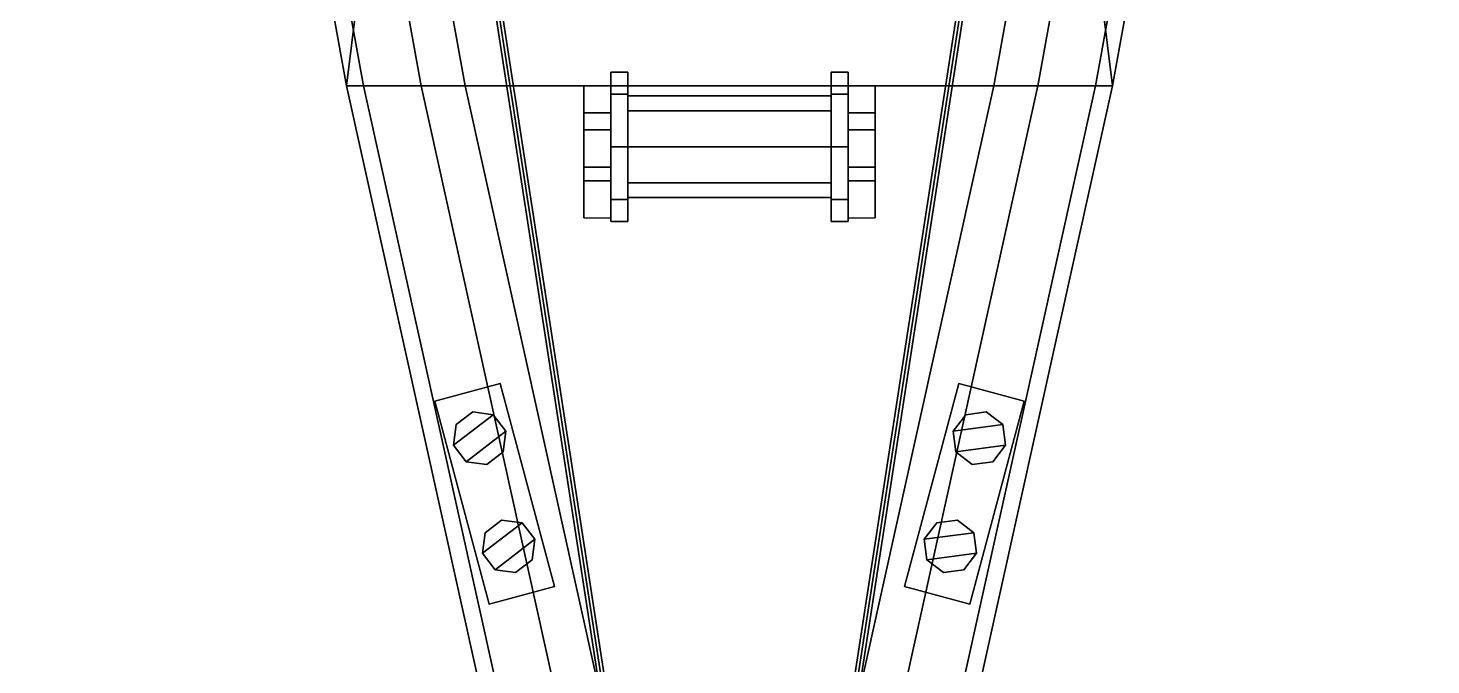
# Model space of a CAD drawing. Header units: millimetres. Extents: x -3 to 3, y -23.4 to 39.1.
# Drawn here: x -2.07 to 2.07, y -20.088 to -18.21 of the extents above; entities that cross this region are included whole.
import ezdxf

# ---------------------------------------------------------------- set-up
doc = ezdxf.new("R2010")
doc.units = ezdxf.units.MM
doc.layers.add('base_43', color=7, linetype='Continuous')
doc.layers.add('underwater', color=1, linetype='Continuous')

msp = doc.modelspace()

# ---------------------------------------------------------------- linework, layer by layer
for points in [[(-1.54, -16.12), (-1.13, -18.38), (-1.13, -18.38, 1.25), (-1.54, -16.12, 1.21)], [(-1.54, -16.12, 1.21), (-1.13, -18.38, 1.25), (-1.13, -18.38, 1.25), (-0.85, -16.12, 1.21)], [(-0.85, -16.12, 1.21), (-1.13, -18.38, 1.25), (1.13, -18.38, 1.25), (0.85, -16.12, 1.21)], [(0.85, -16.12, 1.21), (1.13, -18.38, 1.25), (1.13, -18.38, 1.25), (1.54, -16.12, 1.21)], [(1.54, -16.12, 1.21), (1.13, -18.38, 1.25), (1.13, -18.38), (1.54, -16.12)], [(-0.3, -18.4044, 1.9056), (-0.3, -18.34, 1.75), (-0.35, -18.34, 1.75), (-0.35, -18.4044, 1.9056)], [(-0.3, -18.34, 1.75), (-0.3, -18.4044, 1.5944), (-0.35, -18.4044, 1.5944), (-0.35, -18.34, 1.75)], [(-0.35, -18.4044, 1.5944), (-0.35, -18.56, 1.97), (-0.35, -18.4044, 1.9056), (-0.35, -18.34, 1.75)], [(-0.3, -18.4044, 1.5944), (-0.3, -18.34, 1.75), (-0.3, -18.4044, 1.9056), (-0.3, -18.56, 1.53)], [(0.3, -18.4044, 1.5944), (0.3, -18.56, 1.97), (0.3, -18.4044, 1.9056), (0.3, -18.34, 1.75)], [(0.35, -18.34, 1.75), (0.35, -18.4044, 1.5944), (0.3, -18.4044, 1.5944), (0.3, -18.34, 1.75)], [(0.35, -18.4044, 1.9056), (0.35, -18.34, 1.75), (0.3, -18.34, 1.75), (0.3, -18.4044, 1.9056)], [(0.35, -18.4044, 1.5944), (0.35, -18.34, 1.75), (0.35, -18.4044, 1.9056), (0.35, -18.56, 1.53)], [(-1.13, -18.38), (-0.74, -20.14), (-0.74, -20.14, 1.27), (-1.13, -18.38, 1.25)], [(-1.13, -18.38, 1.25), (-0.74, -20.14, 1.27), (0.74, -20.14, 1.27), (1.13, -18.38, 1.25)], [(-0.35, -18.46, 1.75), (-0.35, -18.38, 1.25), (-0.43, -18.38, 1.25), (-0.43, -18.46, 1.75)], [(-0.43, -18.38, 1.25), (-0.43, -18.77, 1.25), (-0.43, -18.66, 1.75), (-0.43, -18.46, 1.75)], [(-0.35, -18.66, 1.75), (-0.35, -18.77, 1.25), (-0.35, -18.38, 1.25), (-0.35, -18.46, 1.75)], [(0.35, -18.38, 1.25), (0.35, -18.77, 1.25), (0.35, -18.66, 1.75), (0.35, -18.46, 1.75)], [(0.43, -18.46, 1.75), (0.43, -18.38, 1.25), (0.35, -18.38, 1.25), (0.35, -18.46, 1.75)], [(0.43, -18.66, 1.75), (0.43, -18.77, 1.25), (0.43, -18.38, 1.25), (0.43, -18.46, 1.75)], [(1.13, -18.38, 1.25), (0.74, -20.14, 1.27), (0.74, -20.14), (1.13, -18.38)], [(-0.3, -18.56, 1.97), (-0.3, -18.4044, 1.9056), (-0.35, -18.4044, 1.9056), (-0.35, -18.56, 1.97)], [(-0.3, -18.4044, 1.5944), (-0.3, -18.56, 1.53), (-0.35, -18.56, 1.53), (-0.35, -18.4044, 1.5944)], [(-0.35, -18.56, 1.53), (-0.35, -18.7156, 1.9056), (-0.35, -18.56, 1.97), (-0.35, -18.4044, 1.5944)], [(-0.3, -18.56, 1.53), (-0.3, -18.4044, 1.9056), (-0.3, -18.56, 1.97), (-0.3, -18.7156, 1.5944)], [(0.3, -18.4539, 1.8561), (0.3, -18.41, 1.75), (-0.3, -18.41, 1.75), (-0.3, -18.4539, 1.8561)], [(0.3, -18.41, 1.75), (0.3, -18.4539, 1.6439), (-0.3, -18.4539, 1.6439), (-0.3, -18.41, 1.75)], [(0.3, -18.56, 1.53), (0.3, -18.7156, 1.9056), (0.3, -18.56, 1.97), (0.3, -18.4044, 1.5944)], [(0.35, -18.56, 1.97), (0.35, -18.4044, 1.9056), (0.3, -18.4044, 1.9056), (0.3, -18.56, 1.97)], [(0.35, -18.4044, 1.5944), (0.35, -18.56, 1.53), (0.3, -18.56, 1.53), (0.3, -18.4044, 1.5944)], [(0.35, -18.56, 1.53), (0.35, -18.4044, 1.9056), (0.35, -18.56, 1.97), (0.35, -18.7156, 1.5944)], [(-0.43, -18.46, 1.75), (-0.43, -18.51, 1.82), (-0.35, -18.51, 1.82), (-0.35, -18.46, 1.75)], [(-0.43, -18.62, 1.82), (-0.43, -18.51, 1.82), (-0.43, -18.46, 1.75), (-0.43, -18.66, 1.75)], [(-0.35, -18.46, 1.75), (-0.35, -18.51, 1.82), (-0.35, -18.62, 1.82), (-0.35, -18.66, 1.75)], [(0.3, -18.56, 1.9), (0.3, -18.4539, 1.8561), (-0.3, -18.4539, 1.8561), (-0.3, -18.56, 1.9)], [(0.3, -18.4539, 1.6439), (0.3, -18.56, 1.6), (-0.3, -18.56, 1.6), (-0.3, -18.4539, 1.6439)], [(0.35, -18.62, 1.82), (0.35, -18.51, 1.82), (0.35, -18.46, 1.75), (0.35, -18.66, 1.75)], [(0.35, -18.46, 1.75), (0.35, -18.51, 1.82), (0.43, -18.51, 1.82), (0.43, -18.46, 1.75)], [(0.43, -18.46, 1.75), (0.43, -18.51, 1.82), (0.43, -18.62, 1.82), (0.43, -18.66, 1.75)], [(-0.35, -18.62, 1.82), (-0.35, -18.51, 1.82), (-0.43, -18.51, 1.82), (-0.43, -18.62, 1.82)], [(0.43, -18.62, 1.82), (0.43, -18.51, 1.82), (0.35, -18.51, 1.82), (0.35, -18.62, 1.82)], [(-0.3, -18.7156, 1.9056), (-0.3, -18.56, 1.97), (-0.35, -18.56, 1.97), (-0.35, -18.7156, 1.9056)], [(-0.3, -18.56, 1.53), (-0.3, -18.7156, 1.5944), (-0.35, -18.7156, 1.5944), (-0.35, -18.56, 1.53)], [(-0.35, -18.7156, 1.5944), (-0.35, -18.78, 1.75), (-0.35, -18.7156, 1.9056), (-0.35, -18.56, 1.53)], [(0.3, -18.6661, 1.8561), (0.3, -18.56, 1.9), (-0.3, -18.56, 1.9), (-0.3, -18.6661, 1.8561)], [(0.3, -18.56, 1.6), (0.3, -18.6661, 1.6439), (-0.3, -18.6661, 1.6439), (-0.3, -18.56, 1.6)], [(-0.3, -18.7156, 1.5944), (-0.3, -18.56, 1.97), (-0.3, -18.7156, 1.9056), (-0.3, -18.78, 1.75)], [(0.35, -18.7156, 1.9056), (0.35, -18.56, 1.97), (0.3, -18.56, 1.97), (0.3, -18.7156, 1.9056)], [(0.3, -18.7156, 1.5944), (0.3, -18.78, 1.75), (0.3, -18.7156, 1.9056), (0.3, -18.56, 1.53)], [(0.35, -18.56, 1.53), (0.35, -18.7156, 1.5944), (0.3, -18.7156, 1.5944), (0.3, -18.56, 1.53)], [(0.35, -18.7156, 1.5944), (0.35, -18.56, 1.97), (0.35, -18.7156, 1.9056), (0.35, -18.78, 1.75)], [(-0.35, -18.66, 1.75), (-0.35, -18.62, 1.82), (-0.43, -18.62, 1.82), (-0.43, -18.66, 1.75)], [(0.43, -18.66, 1.75), (0.43, -18.62, 1.82), (0.35, -18.62, 1.82), (0.35, -18.66, 1.75)], [(-0.43, -18.66, 1.75), (-0.43, -18.77, 1.25), (-0.35, -18.77, 1.25), (-0.35, -18.66, 1.75)], [(0.3, -18.71, 1.75), (0.3, -18.6661, 1.8561), (-0.3, -18.6661, 1.8561), (-0.3, -18.71, 1.75)], [(0.3, -18.6661, 1.6439), (0.3, -18.71, 1.75), (-0.3, -18.71, 1.75), (-0.3, -18.6661, 1.6439)], [(0.35, -18.66, 1.75), (0.35, -18.77, 1.25), (0.43, -18.77, 1.25), (0.43, -18.66, 1.75)], [(-0.3, -18.78, 1.75), (-0.3, -18.7156, 1.9056), (-0.35, -18.7156, 1.9056), (-0.35, -18.78, 1.75)], [(-0.3, -18.7156, 1.5944), (-0.3, -18.78, 1.75), (-0.35, -18.78, 1.75), (-0.35, -18.7156, 1.5944)], [(0.35, -18.7156, 1.5944), (0.35, -18.78, 1.75), (0.3, -18.78, 1.75), (0.3, -18.7156, 1.5944)], [(0.35, -18.78, 1.75), (0.35, -18.7156, 1.9056), (0.3, -18.7156, 1.9056), (0.3, -18.78, 1.75)], [(-0.87, -19.31, 1.39), (-0.7095, -19.9089, 1.39), (-0.5163, -19.8571, 1.39), (-0.6768, -19.2582, 1.39)], [(-0.6768, -19.2582, 1.39), (-0.6768, -19.2582, 1.26), (-0.87, -19.31, 1.26), (-0.87, -19.31, 1.39)], [(-0.5163, -19.8571, 1.39), (-0.5163, -19.8571, 1.26), (-0.6768, -19.2582, 1.26), (-0.6768, -19.2582, 1.39)], [(0.6768, -19.2582, 1.26), (0.5163, -19.8571, 1.26), (0.5163, -19.8571, 1.39), (0.6768, -19.2582, 1.39)], [(0.6768, -19.2582, 1.39), (0.5163, -19.8571, 1.39), (0.7095, -19.9089, 1.39), (0.87, -19.31, 1.39)], [(0.87, -19.31, 1.39), (0.87, -19.31, 1.26), (0.6768, -19.2582, 1.26), (0.6768, -19.2582, 1.39)], [(-0.87, -19.31, 1.26), (-0.7095, -19.9089, 1.26), (-0.7095, -19.9089, 1.39), (-0.87, -19.31, 1.39)], [(0.7095, -19.9089, 1.39), (0.7095, -19.9089, 1.26), (0.87, -19.31, 1.26), (0.87, -19.31, 1.39)], [(-0.7579, -19.3421, 1.58), (-0.8065, -19.3793, 1.58), (-0.8144, -19.4401, 1.58), (-0.6972, -19.3501, 1.58)], [(-0.6972, -19.3501, 1.58), (-0.8144, -19.4401, 1.58), (-0.7772, -19.4886, 1.58), (-0.6599, -19.3986, 1.58)], [(-0.7579, -19.3421, 1.39), (-0.8065, -19.3793, 1.39), (-0.8065, -19.3793, 1.58), (-0.7579, -19.3421, 1.58)], [(-0.6972, -19.3501, 1.39), (-0.7579, -19.3421, 1.39), (-0.7579, -19.3421, 1.58), (-0.6972, -19.3501, 1.58)], [(-0.6599, -19.3986, 1.39), (-0.6972, -19.3501, 1.39), (-0.6972, -19.3501, 1.58), (-0.6599, -19.3986, 1.58)], [(0.7579, -19.3421, 1.58), (0.6972, -19.3501, 1.58), (0.6599, -19.3986, 1.58), (0.8065, -19.3793, 1.58)], [(0.6972, -19.3501, 1.39), (0.6599, -19.3986, 1.39), (0.6599, -19.3986, 1.58), (0.6972, -19.3501, 1.58)], [(0.7579, -19.3421, 1.39), (0.6972, -19.3501, 1.39), (0.6972, -19.3501, 1.58), (0.7579, -19.3421, 1.58)], [(0.8065, -19.3793, 1.39), (0.7579, -19.3421, 1.39), (0.7579, -19.3421, 1.58), (0.8065, -19.3793, 1.58)], [(-0.8065, -19.3793, 1.39), (-0.8144, -19.4401, 1.39), (-0.8144, -19.4401, 1.58), (-0.8065, -19.3793, 1.58)], [(-0.6599, -19.3986, 1.58), (-0.7772, -19.4886, 1.58), (-0.7165, -19.4966, 1.58), (-0.6679, -19.4593, 1.58)], [(-0.6679, -19.4593, 1.39), (-0.6599, -19.3986, 1.39), (-0.6599, -19.3986, 1.58), (-0.6679, -19.4593, 1.58)], [(0.8065, -19.3793, 1.58), (0.6599, -19.3986, 1.58), (0.6679, -19.4593, 1.58), (0.8144, -19.4401, 1.58)], [(0.6599, -19.3986, 1.39), (0.6679, -19.4593, 1.39), (0.6679, -19.4593, 1.58), (0.6599, -19.3986, 1.58)], [(0.8144, -19.4401, 1.39), (0.8065, -19.3793, 1.39), (0.8065, -19.3793, 1.58), (0.8144, -19.4401, 1.58)], [(-0.8144, -19.4401, 1.39), (-0.7772, -19.4886, 1.39), (-0.7772, -19.4886, 1.58), (-0.8144, -19.4401, 1.58)], [(0.8144, -19.4401, 1.58), (0.6679, -19.4593, 1.58), (0.7165, -19.4966, 1.58), (0.7772, -19.4886, 1.58)], [(0.7772, -19.4886, 1.39), (0.8144, -19.4401, 1.39), (0.8144, -19.4401, 1.58), (0.7772, -19.4886, 1.58)], [(-0.7772, -19.4886, 1.39), (-0.7165, -19.4966, 1.39), (-0.7165, -19.4966, 1.58), (-0.7772, -19.4886, 1.58)], [(-0.7165, -19.4966, 1.39), (-0.6679, -19.4593, 1.39), (-0.6679, -19.4593, 1.58), (-0.7165, -19.4966, 1.58)], [(0.6679, -19.4593, 1.39), (0.7165, -19.4966, 1.39), (0.7165, -19.4966, 1.58), (0.6679, -19.4593, 1.58)], [(0.7165, -19.4966, 1.39), (0.7772, -19.4886, 1.39), (0.7772, -19.4886, 1.58), (0.7165, -19.4966, 1.58)], [(-0.6725, -19.6608, 1.58), (-0.721, -19.6981, 1.58), (-0.729, -19.7588, 1.58), (-0.6118, -19.6688, 1.58)], [(-0.6725, -19.6608, 1.39), (-0.721, -19.6981, 1.39), (-0.721, -19.6981, 1.58), (-0.6725, -19.6608, 1.58)], [(-0.6118, -19.6688, 1.39), (-0.6725, -19.6608, 1.39), (-0.6725, -19.6608, 1.58), (-0.6118, -19.6688, 1.58)], [(0.6725, -19.6608, 1.58), (0.6118, -19.6688, 1.58), (0.5745, -19.7174, 1.58), (0.721, -19.6981, 1.58)], [(0.6725, -19.6608, 1.39), (0.6118, -19.6688, 1.39), (0.6118, -19.6688, 1.58), (0.6725, -19.6608, 1.58)], [(0.721, -19.6981, 1.39), (0.6725, -19.6608, 1.39), (0.6725, -19.6608, 1.58), (0.721, -19.6981, 1.58)], [(-0.6118, -19.6688, 1.58), (-0.729, -19.7588, 1.58), (-0.6918, -19.8074, 1.58), (-0.5745, -19.7174, 1.58)], [(-0.721, -19.6981, 1.39), (-0.729, -19.7588, 1.39), (-0.729, -19.7588, 1.58), (-0.721, -19.6981, 1.58)], [(-0.5745, -19.7174, 1.39), (-0.6118, -19.6688, 1.39), (-0.6118, -19.6688, 1.58), (-0.5745, -19.7174, 1.58)], [(0.6118, -19.6688, 1.39), (0.5745, -19.7174, 1.39), (0.5745, -19.7174, 1.58), (0.6118, -19.6688, 1.58)], [(0.721, -19.6981, 1.58), (0.5745, -19.7174, 1.58), (0.5825, -19.7781, 1.58), (0.729, -19.7588, 1.58)], [(0.729, -19.7588, 1.39), (0.721, -19.6981, 1.39), (0.721, -19.6981, 1.58), (0.729, -19.7588, 1.58)], [(-0.5745, -19.7174, 1.58), (-0.6918, -19.8074, 1.58), (-0.6311, -19.8154, 1.58), (-0.5825, -19.7781, 1.58)], [(-0.5825, -19.7781, 1.39), (-0.5745, -19.7174, 1.39), (-0.5745, -19.7174, 1.58), (-0.5825, -19.7781, 1.58)], [(0.5745, -19.7174, 1.39), (0.5825, -19.7781, 1.39), (0.5825, -19.7781, 1.58), (0.5745, -19.7174, 1.58)], [(-0.729, -19.7588, 1.39), (-0.6918, -19.8074, 1.39), (-0.6918, -19.8074, 1.58), (-0.729, -19.7588, 1.58)], [(-0.6311, -19.8154, 1.39), (-0.5825, -19.7781, 1.39), (-0.5825, -19.7781, 1.58), (-0.6311, -19.8154, 1.58)], [(0.729, -19.7588, 1.58), (0.5825, -19.7781, 1.58), (0.6311, -19.8154, 1.58), (0.6918, -19.8074, 1.58)], [(0.5825, -19.7781, 1.39), (0.6311, -19.8154, 1.39), (0.6311, -19.8154, 1.58), (0.5825, -19.7781, 1.58)], [(0.6918, -19.8074, 1.39), (0.729, -19.7588, 1.39), (0.729, -19.7588, 1.58), (0.6918, -19.8074, 1.58)], [(-0.6918, -19.8074, 1.39), (-0.6311, -19.8154, 1.39), (-0.6311, -19.8154, 1.58), (-0.6918, -19.8074, 1.58)], [(0.6311, -19.8154, 1.39), (0.6918, -19.8074, 1.39), (0.6918, -19.8074, 1.58), (0.6311, -19.8154, 1.58)], [(-0.7095, -19.9089, 1.39), (-0.7095, -19.9089, 1.26), (-0.5163, -19.8571, 1.26), (-0.5163, -19.8571, 1.39)], [(0.5163, -19.8571, 1.39), (0.5163, -19.8571, 1.26), (0.7095, -19.9089, 1.26), (0.7095, -19.9089, 1.39)]]:
    msp.add_3dface(points)
at = {"layer": 'base_43'}
for points in [[(-0.01, -22.58, 4.27), (0, -22.58, 4.28), (-2.06, -9.22, 5.71), (-2.07, -9.22, 5.7)], [(0, -22.58, 4.26), (-0.01, -22.58, 4.27), (-2.07, -9.22, 5.7), (-2.06, -9.22, 5.69)], [(0, -22.58, 4.28), (0.01, -22.58, 4.27), (-2.05, -9.22, 5.7), (-2.06, -9.22, 5.71)], [(0.01, -22.58, 4.27), (0, -22.58, 4.26), (-2.06, -9.22, 5.69), (-2.05, -9.22, 5.7)], [(-0.01, -22.58, 4.27), (0, -22.58, 4.28), (2.06, -9.22, 5.71), (2.05, -9.22, 5.7)], [(0, -22.58, 4.26), (-0.01, -22.58, 4.27), (2.05, -9.22, 5.7), (2.06, -9.22, 5.69)], [(0, -22.58, 4.28), (0.01, -22.58, 4.27), (2.07, -9.22, 5.7), (2.06, -9.22, 5.71)], [(0.01, -22.58, 4.27), (0, -22.58, 4.26), (2.06, -9.22, 5.69), (2.07, -9.22, 5.7)], [(-1.54, -16.12), (-1.13, -18.38), (-1.13, -18.38, 1.25), (-1.54, -16.12, 1.21)], [(-1.54, -16.12, 1.21), (-1.13, -18.38, 1.25), (-1.13, -18.38, 1.25), (-0.85, -16.12, 1.21)], [(-0.85, -16.12, 1.21), (-1.13, -18.38, 1.25), (1.13, -18.38, 1.25), (0.85, -16.12, 1.21)], [(0.85, -16.12, 1.21), (1.13, -18.38, 1.25), (1.13, -18.38, 1.25), (1.54, -16.12, 1.21)], [(1.54, -16.12, 1.21), (1.13, -18.38, 1.25), (1.13, -18.38), (1.54, -16.12)], [(-0.35, -18.4044, 1.5944), (-0.35, -18.56, 1.97), (-0.35, -18.4044, 1.9056), (-0.35, -18.34, 1.75)], [(-0.3, -18.34, 1.75), (-0.3, -18.4044, 1.5944), (-0.35, -18.4044, 1.5944), (-0.35, -18.34, 1.75)], [(-0.3, -18.4044, 1.9056), (-0.3, -18.34, 1.75), (-0.35, -18.34, 1.75), (-0.35, -18.4044, 1.9056)], [(-0.3, -18.4044, 1.5944), (-0.3, -18.34, 1.75), (-0.3, -18.4044, 1.9056), (-0.3, -18.56, 1.53)], [(0.3, -18.4044, 1.5944), (0.3, -18.56, 1.97), (0.3, -18.4044, 1.9056), (0.3, -18.34, 1.75)], [(0.35, -18.4044, 1.9056), (0.35, -18.34, 1.75), (0.3, -18.34, 1.75), (0.3, -18.4044, 1.9056)], [(0.35, -18.34, 1.75), (0.35, -18.4044, 1.5944), (0.3, -18.4044, 1.5944), (0.3, -18.34, 1.75)], [(0.35, -18.4044, 1.5944), (0.35, -18.34, 1.75), (0.35, -18.4044, 1.9056), (0.35, -18.56, 1.53)], [(-1.13, -18.38), (-0.74, -20.14), (-0.74, -20.14, 1.27), (-1.13, -18.38, 1.25)], [(-1.13, -18.38, 1.25), (-0.74, -20.14, 1.27), (0.74, -20.14, 1.27), (1.13, -18.38, 1.25)], [(-0.43, -18.38, 1.25), (-0.43, -18.77, 1.25), (-0.43, -18.66, 1.75), (-0.43, -18.46, 1.75)], [(-0.35, -18.46, 1.75), (-0.35, -18.38, 1.25), (-0.43, -18.38, 1.25), (-0.43, -18.46, 1.75)], [(-0.35, -18.66, 1.75), (-0.35, -18.77, 1.25), (-0.35, -18.38, 1.25), (-0.35, -18.46, 1.75)], [(0.43, -18.46, 1.75), (0.43, -18.38, 1.25), (0.35, -18.38, 1.25), (0.35, -18.46, 1.75)], [(0.35, -18.38, 1.25), (0.35, -18.77, 1.25), (0.35, -18.66, 1.75), (0.35, -18.46, 1.75)], [(0.43, -18.66, 1.75), (0.43, -18.77, 1.25), (0.43, -18.38, 1.25), (0.43, -18.46, 1.75)], [(1.13, -18.38, 1.25), (0.74, -20.14, 1.27), (0.74, -20.14), (1.13, -18.38)], [(-0.35, -18.56, 1.53), (-0.35, -18.7156, 1.9056), (-0.35, -18.56, 1.97), (-0.35, -18.4044, 1.5944)], [(-0.3, -18.56, 1.97), (-0.3, -18.4044, 1.9056), (-0.35, -18.4044, 1.9056), (-0.35, -18.56, 1.97)], [(-0.3, -18.4044, 1.5944), (-0.3, -18.56, 1.53), (-0.35, -18.56, 1.53), (-0.35, -18.4044, 1.5944)], [(-0.3, -18.56, 1.53), (-0.3, -18.4044, 1.9056), (-0.3, -18.56, 1.97), (-0.3, -18.7156, 1.5944)], [(0.3, -18.41, 1.75), (0.3, -18.4539, 1.6439), (-0.3, -18.4539, 1.6439), (-0.3, -18.41, 1.75)], [(0.3, -18.4539, 1.8561), (0.3, -18.41, 1.75), (-0.3, -18.41, 1.75), (-0.3, -18.4539, 1.8561)], [(0.35, -18.56, 1.97), (0.35, -18.4044, 1.9056), (0.3, -18.4044, 1.9056), (0.3, -18.56, 1.97)], [(0.3, -18.56, 1.53), (0.3, -18.7156, 1.9056), (0.3, -18.56, 1.97), (0.3, -18.4044, 1.5944)], [(0.35, -18.4044, 1.5944), (0.35, -18.56, 1.53), (0.3, -18.56, 1.53), (0.3, -18.4044, 1.5944)], [(0.35, -18.56, 1.53), (0.35, -18.4044, 1.9056), (0.35, -18.56, 1.97), (0.35, -18.7156, 1.5944)], [(-0.43, -18.62, 1.82), (-0.43, -18.51, 1.82), (-0.43, -18.46, 1.75), (-0.43, -18.66, 1.75)], [(-0.43, -18.46, 1.75), (-0.43, -18.51, 1.82), (-0.35, -18.51, 1.82), (-0.35, -18.46, 1.75)], [(-0.35, -18.46, 1.75), (-0.35, -18.51, 1.82), (-0.35, -18.62, 1.82), (-0.35, -18.66, 1.75)], [(0.3, -18.4539, 1.6439), (0.3, -18.56, 1.6), (-0.3, -18.56, 1.6), (-0.3, -18.4539, 1.6439)], [(0.3, -18.56, 1.9), (0.3, -18.4539, 1.8561), (-0.3, -18.4539, 1.8561), (-0.3, -18.56, 1.9)], [(0.35, -18.46, 1.75), (0.35, -18.51, 1.82), (0.43, -18.51, 1.82), (0.43, -18.46, 1.75)], [(0.35, -18.62, 1.82), (0.35, -18.51, 1.82), (0.35, -18.46, 1.75), (0.35, -18.66, 1.75)], [(0.43, -18.46, 1.75), (0.43, -18.51, 1.82), (0.43, -18.62, 1.82), (0.43, -18.66, 1.75)], [(-0.35, -18.62, 1.82), (-0.35, -18.51, 1.82), (-0.43, -18.51, 1.82), (-0.43, -18.62, 1.82)], [(0.43, -18.62, 1.82), (0.43, -18.51, 1.82), (0.35, -18.51, 1.82), (0.35, -18.62, 1.82)], [(-0.3, -18.7156, 1.9056), (-0.3, -18.56, 1.97), (-0.35, -18.56, 1.97), (-0.35, -18.7156, 1.9056)], [(-0.35, -18.7156, 1.5944), (-0.35, -18.78, 1.75), (-0.35, -18.7156, 1.9056), (-0.35, -18.56, 1.53)], [(-0.3, -18.56, 1.53), (-0.3, -18.7156, 1.5944), (-0.35, -18.7156, 1.5944), (-0.35, -18.56, 1.53)], [(-0.3, -18.7156, 1.5944), (-0.3, -18.56, 1.97), (-0.3, -18.7156, 1.9056), (-0.3, -18.78, 1.75)], [(0.3, -18.56, 1.6), (0.3, -18.6661, 1.6439), (-0.3, -18.6661, 1.6439), (-0.3, -18.56, 1.6)], [(0.3, -18.6661, 1.8561), (0.3, -18.56, 1.9), (-0.3, -18.56, 1.9), (-0.3, -18.6661, 1.8561)], [(0.35, -18.7156, 1.9056), (0.35, -18.56, 1.97), (0.3, -18.56, 1.97), (0.3, -18.7156, 1.9056)], [(0.35, -18.56, 1.53), (0.35, -18.7156, 1.5944), (0.3, -18.7156, 1.5944), (0.3, -18.56, 1.53)], [(0.3, -18.7156, 1.5944), (0.3, -18.78, 1.75), (0.3, -18.7156, 1.9056), (0.3, -18.56, 1.53)], [(0.35, -18.7156, 1.5944), (0.35, -18.56, 1.97), (0.35, -18.7156, 1.9056), (0.35, -18.78, 1.75)], [(-0.35, -18.66, 1.75), (-0.35, -18.62, 1.82), (-0.43, -18.62, 1.82), (-0.43, -18.66, 1.75)], [(0.43, -18.66, 1.75), (0.43, -18.62, 1.82), (0.35, -18.62, 1.82), (0.35, -18.66, 1.75)], [(-0.43, -18.66, 1.75), (-0.43, -18.77, 1.25), (-0.35, -18.77, 1.25), (-0.35, -18.66, 1.75)], [(0.3, -18.6661, 1.6439), (0.3, -18.71, 1.75), (-0.3, -18.71, 1.75), (-0.3, -18.6661, 1.6439)], [(0.3, -18.71, 1.75), (0.3, -18.6661, 1.8561), (-0.3, -18.6661, 1.8561), (-0.3, -18.71, 1.75)], [(0.35, -18.66, 1.75), (0.35, -18.77, 1.25), (0.43, -18.77, 1.25), (0.43, -18.66, 1.75)], [(-0.3, -18.7156, 1.5944), (-0.3, -18.78, 1.75), (-0.35, -18.78, 1.75), (-0.35, -18.7156, 1.5944)], [(-0.3, -18.78, 1.75), (-0.3, -18.7156, 1.9056), (-0.35, -18.7156, 1.9056), (-0.35, -18.78, 1.75)], [(0.35, -18.78, 1.75), (0.35, -18.7156, 1.9056), (0.3, -18.7156, 1.9056), (0.3, -18.78, 1.75)], [(0.35, -18.7156, 1.5944), (0.35, -18.78, 1.75), (0.3, -18.78, 1.75), (0.3, -18.7156, 1.5944)], [(-0.6768, -19.2582, 1.39), (-0.6768, -19.2582, 1.26), (-0.87, -19.31, 1.26), (-0.87, -19.31, 1.39)], [(-0.87, -19.31, 1.39), (-0.7095, -19.9089, 1.39), (-0.5163, -19.8571, 1.39), (-0.6768, -19.2582, 1.39)], [(-0.5163, -19.8571, 1.39), (-0.5163, -19.8571, 1.26), (-0.6768, -19.2582, 1.26), (-0.6768, -19.2582, 1.39)], [(0.6768, -19.2582, 1.39), (0.5163, -19.8571, 1.39), (0.7095, -19.9089, 1.39), (0.87, -19.31, 1.39)], [(0.6768, -19.2582, 1.26), (0.5163, -19.8571, 1.26), (0.5163, -19.8571, 1.39), (0.6768, -19.2582, 1.39)], [(0.87, -19.31, 1.39), (0.87, -19.31, 1.26), (0.6768, -19.2582, 1.26), (0.6768, -19.2582, 1.39)], [(-0.87, -19.31, 1.26), (-0.7095, -19.9089, 1.26), (-0.7095, -19.9089, 1.39), (-0.87, -19.31, 1.39)], [(0.7095, -19.9089, 1.39), (0.7095, -19.9089, 1.26), (0.87, -19.31, 1.26), (0.87, -19.31, 1.39)], [(-0.7579, -19.3421, 1.58), (-0.8065, -19.3793, 1.58), (-0.8144, -19.4401, 1.58), (-0.6972, -19.3501, 1.58)], [(-0.6972, -19.3501, 1.58), (-0.8144, -19.4401, 1.58), (-0.7772, -19.4886, 1.58), (-0.6599, -19.3986, 1.58)], [(-0.7579, -19.3421, 1.39), (-0.8065, -19.3793, 1.39), (-0.8065, -19.3793, 1.58), (-0.7579, -19.3421, 1.58)], [(-0.6972, -19.3501, 1.39), (-0.7579, -19.3421, 1.39), (-0.7579, -19.3421, 1.58), (-0.6972, -19.3501, 1.58)], [(-0.6599, -19.3986, 1.39), (-0.6972, -19.3501, 1.39), (-0.6972, -19.3501, 1.58), (-0.6599, -19.3986, 1.58)], [(0.7579, -19.3421, 1.58), (0.6972, -19.3501, 1.58), (0.6599, -19.3986, 1.58), (0.8065, -19.3793, 1.58)], [(0.6972, -19.3501, 1.39), (0.6599, -19.3986, 1.39), (0.6599, -19.3986, 1.58), (0.6972, -19.3501, 1.58)], [(0.7579, -19.3421, 1.39), (0.6972, -19.3501, 1.39), (0.6972, -19.3501, 1.58), (0.7579, -19.3421, 1.58)], [(0.8065, -19.3793, 1.39), (0.7579, -19.3421, 1.39), (0.7579, -19.3421, 1.58), (0.8065, -19.3793, 1.58)], [(-0.8065, -19.3793, 1.39), (-0.8144, -19.4401, 1.39), (-0.8144, -19.4401, 1.58), (-0.8065, -19.3793, 1.58)], [(-0.6599, -19.3986, 1.58), (-0.7772, -19.4886, 1.58), (-0.7165, -19.4966, 1.58), (-0.6679, -19.4593, 1.58)], [(-0.6679, -19.4593, 1.39), (-0.6599, -19.3986, 1.39), (-0.6599, -19.3986, 1.58), (-0.6679, -19.4593, 1.58)], [(0.8065, -19.3793, 1.58), (0.6599, -19.3986, 1.58), (0.6679, -19.4593, 1.58), (0.8144, -19.4401, 1.58)], [(0.6599, -19.3986, 1.39), (0.6679, -19.4593, 1.39), (0.6679, -19.4593, 1.58), (0.6599, -19.3986, 1.58)], [(0.8144, -19.4401, 1.39), (0.8065, -19.3793, 1.39), (0.8065, -19.3793, 1.58), (0.8144, -19.4401, 1.58)], [(-0.8144, -19.4401, 1.39), (-0.7772, -19.4886, 1.39), (-0.7772, -19.4886, 1.58), (-0.8144, -19.4401, 1.58)], [(0.8144, -19.4401, 1.58), (0.6679, -19.4593, 1.58), (0.7165, -19.4966, 1.58), (0.7772, -19.4886, 1.58)], [(0.7772, -19.4886, 1.39), (0.8144, -19.4401, 1.39), (0.8144, -19.4401, 1.58), (0.7772, -19.4886, 1.58)], [(-0.7772, -19.4886, 1.39), (-0.7165, -19.4966, 1.39), (-0.7165, -19.4966, 1.58), (-0.7772, -19.4886, 1.58)], [(-0.7165, -19.4966, 1.39), (-0.6679, -19.4593, 1.39), (-0.6679, -19.4593, 1.58), (-0.7165, -19.4966, 1.58)], [(0.6679, -19.4593, 1.39), (0.7165, -19.4966, 1.39), (0.7165, -19.4966, 1.58), (0.6679, -19.4593, 1.58)], [(0.7165, -19.4966, 1.39), (0.7772, -19.4886, 1.39), (0.7772, -19.4886, 1.58), (0.7165, -19.4966, 1.58)], [(-0.6725, -19.6608, 1.58), (-0.721, -19.6981, 1.58), (-0.729, -19.7588, 1.58), (-0.6118, -19.6688, 1.58)], [(-0.6725, -19.6608, 1.39), (-0.721, -19.6981, 1.39), (-0.721, -19.6981, 1.58), (-0.6725, -19.6608, 1.58)], [(-0.6118, -19.6688, 1.39), (-0.6725, -19.6608, 1.39), (-0.6725, -19.6608, 1.58), (-0.6118, -19.6688, 1.58)], [(0.6725, -19.6608, 1.58), (0.6118, -19.6688, 1.58), (0.5745, -19.7174, 1.58), (0.721, -19.6981, 1.58)], [(0.6725, -19.6608, 1.39), (0.6118, -19.6688, 1.39), (0.6118, -19.6688, 1.58), (0.6725, -19.6608, 1.58)], [(0.721, -19.6981, 1.39), (0.6725, -19.6608, 1.39), (0.6725, -19.6608, 1.58), (0.721, -19.6981, 1.58)], [(-0.6118, -19.6688, 1.58), (-0.729, -19.7588, 1.58), (-0.6918, -19.8074, 1.58), (-0.5745, -19.7174, 1.58)], [(-0.721, -19.6981, 1.39), (-0.729, -19.7588, 1.39), (-0.729, -19.7588, 1.58), (-0.721, -19.6981, 1.58)], [(-0.5745, -19.7174, 1.39), (-0.6118, -19.6688, 1.39), (-0.6118, -19.6688, 1.58), (-0.5745, -19.7174, 1.58)], [(0.6118, -19.6688, 1.39), (0.5745, -19.7174, 1.39), (0.5745, -19.7174, 1.58), (0.6118, -19.6688, 1.58)], [(0.721, -19.6981, 1.58), (0.5745, -19.7174, 1.58), (0.5825, -19.7781, 1.58), (0.729, -19.7588, 1.58)], [(0.729, -19.7588, 1.39), (0.721, -19.6981, 1.39), (0.721, -19.6981, 1.58), (0.729, -19.7588, 1.58)], [(-0.5745, -19.7174, 1.58), (-0.6918, -19.8074, 1.58), (-0.6311, -19.8154, 1.58), (-0.5825, -19.7781, 1.58)], [(-0.5825, -19.7781, 1.39), (-0.5745, -19.7174, 1.39), (-0.5745, -19.7174, 1.58), (-0.5825, -19.7781, 1.58)], [(0.5745, -19.7174, 1.39), (0.5825, -19.7781, 1.39), (0.5825, -19.7781, 1.58), (0.5745, -19.7174, 1.58)], [(-0.729, -19.7588, 1.39), (-0.6918, -19.8074, 1.39), (-0.6918, -19.8074, 1.58), (-0.729, -19.7588, 1.58)], [(-0.6311, -19.8154, 1.39), (-0.5825, -19.7781, 1.39), (-0.5825, -19.7781, 1.58), (-0.6311, -19.8154, 1.58)], [(0.729, -19.7588, 1.58), (0.5825, -19.7781, 1.58), (0.6311, -19.8154, 1.58), (0.6918, -19.8074, 1.58)], [(0.5825, -19.7781, 1.39), (0.6311, -19.8154, 1.39), (0.6311, -19.8154, 1.58), (0.5825, -19.7781, 1.58)], [(0.6918, -19.8074, 1.39), (0.729, -19.7588, 1.39), (0.729, -19.7588, 1.58), (0.6918, -19.8074, 1.58)], [(-0.6918, -19.8074, 1.39), (-0.6311, -19.8154, 1.39), (-0.6311, -19.8154, 1.58), (-0.6918, -19.8074, 1.58)], [(0.6311, -19.8154, 1.39), (0.6918, -19.8074, 1.39), (0.6918, -19.8074, 1.58), (0.6311, -19.8154, 1.58)], [(-0.7095, -19.9089, 1.39), (-0.7095, -19.9089, 1.26), (-0.5163, -19.8571, 1.26), (-0.5163, -19.8571, 1.39)], [(0.5163, -19.8571, 1.39), (0.5163, -19.8571, 1.26), (0.7095, -19.9089, 1.26), (0.7095, -19.9089, 1.39)]]:
    msp.add_3dface(points, dxfattribs=at)
at = {"layer": 'underwater'}
for points in [[(-1.54, -16.12), (-1.54, -16.12, -0.48), (-1.13, -18.38, -0.48), (-1.13, -18.38)], [(-1.54, -16.12, -0.48), (-1.49, -16.12, -0.66), (-1.08, -18.38, -0.66), (-1.13, -18.38, -0.48)], [(-1.49, -16.12, -0.66), (-1.32, -16.12, -0.84), (-0.91, -18.38, -0.84), (-1.08, -18.38, -0.66)], [(-1.32, -16.12, -0.84), (-1.19, -16.12, -0.89), (-0.78, -18.38, -0.89), (-0.91, -18.38, -0.84)], [(-1.19, -16.12, -0.89), (1.19, -16.12, -0.89), (0.78, -18.38, -0.89), (-0.78, -18.38, -0.89)], [(1.19, -16.12, -0.89), (1.32, -16.12, -0.84), (0.91, -18.38, -0.84), (0.78, -18.38, -0.89)], [(1.32, -16.12, -0.84), (1.49, -16.12, -0.66), (1.08, -18.38, -0.66), (0.91, -18.38, -0.84)], [(1.49, -16.12, -0.66), (1.54, -16.12, -0.48), (1.13, -18.38, -0.48), (1.08, -18.38, -0.66)], [(1.54, -16.12, -0.48), (1.54, -16.12), (1.13, -18.38), (1.13, -18.38, -0.48)], [(-1.13, -18.38, -0.48), (-1.08, -18.38, -0.66), (-0.69, -20.14, -0.61), (-0.74, -20.14, -0.43)], [(-1.13, -18.38), (-1.13, -18.38, -0.48), (-0.74, -20.14, -0.43), (-0.74, -20.14, 0.05)], [(-1.08, -18.38, -0.66), (-0.91, -18.38, -0.84), (-0.52, -20.14, -0.79), (-0.69, -20.14, -0.61)], [(-0.91, -18.38, -0.84), (-0.78, -18.38, -0.89), (-0.39, -20.14, -0.84), (-0.52, -20.14, -0.79)], [(-0.78, -18.38, -0.89), (0.78, -18.38, -0.89), (0.39, -20.14, -0.84), (-0.39, -20.14, -0.84)], [(0.78, -18.38, -0.89), (0.91, -18.38, -0.84), (0.52, -20.14, -0.79), (0.39, -20.14, -0.84)], [(0.91, -18.38, -0.84), (1.08, -18.38, -0.66), (0.69, -20.14, -0.61), (0.52, -20.14, -0.79)], [(1.08, -18.38, -0.66), (1.13, -18.38, -0.48), (0.74, -20.14, -0.43), (0.69, -20.14, -0.61)], [(1.13, -18.38, -0.48), (1.13, -18.38), (0.74, -20.14), (0.74, -20.14, -0.43)]]:
    msp.add_3dface(points, dxfattribs=at)

doc.saveas('drawing.dxf')
